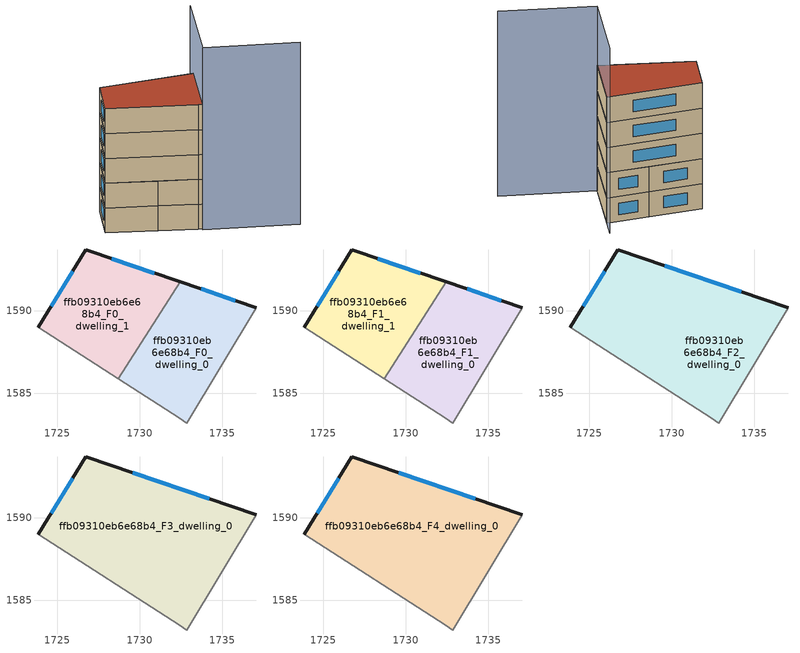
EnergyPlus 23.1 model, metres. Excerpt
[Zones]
ffb09310eb6e68b4_F0_dwelling_0
 floor ground (EU_floor_Construction): 1737.04,1590.2 1732.84,1583.19 1732.44,1583.49 1728.7,1585.88 1732.46,1591.75 z0
 wall outside (EU_wall_Construction): 1737.04,1590.2 1732.46,1591.75 z0:3
 wall adiabatic (EU_wall_Construction): 1728.7,1585.88 1732.44,1583.49 1732.84,1583.19 1737.04,1590.2 z0:3
 wall to ffb09310eb6e68b4_F0_dwelling_1 (EU_wall_Construction): 1732.46,1591.75 1728.7,1585.88 z0:3
 window (EU_Window_Construction): 1735.78,1590.63 1733.72,1591.33 z0.83:2.17
ffb09310eb6e68b4_F0_dwelling_1
 floor ground (EU_floor_Construction): 1732.46,1591.75 1728.7,1585.88 1723.83,1589 1726.74,1593.7 z0
 wall outside (EU_wall_Construction): 1732.46,1591.75 1726.74,1593.7 1723.83,1589 z0:3
 wall adiabatic (EU_wall_Construction): 1723.83,1589 1728.7,1585.88 z0:3
 window (EU_Window_Construction): 1730.88,1592.29 1728.31,1593.16 / 1725.94,1592.41 1724.63,1590.29 z0.83:2.17
ffb09310eb6e68b4_F1_dwelling_0
 floor to ffb09310eb6e68b4_F0_dwelling_0 (EU_floor_Construction): 1737.04,1590.2 1732.84,1583.19 1732.44,1583.49 1728.7,1585.88 1732.46,1591.75 z3
 wall outside (EU_wall_Construction): 1737.04,1590.2 1732.46,1591.75 z3:6
 wall adiabatic (EU_wall_Construction): 1728.7,1585.88 1732.44,1583.49 1732.84,1583.19 1737.04,1590.2 z3:6
 wall to ffb09310eb6e68b4_F1_dwelling_1 (EU_wall_Construction): 1732.46,1591.75 1728.7,1585.88 z3:6
 window (EU_Window_Construction): 1735.78,1590.63 1733.72,1591.33 z3.83:5.17
ffb09310eb6e68b4_F1_dwelling_1
 floor to ffb09310eb6e68b4_F0_dwelling_1 (EU_floor_Construction): 1732.46,1591.75 1728.7,1585.88 1723.83,1589 1726.74,1593.7 z3
 wall outside (EU_wall_Construction): 1732.46,1591.75 1726.74,1593.7 1723.83,1589 z3:6
 wall adiabatic (EU_wall_Construction): 1723.83,1589 1728.7,1585.88 z3:6
 window (EU_Window_Construction): 1730.88,1592.29 1728.31,1593.16 / 1725.94,1592.41 1724.63,1590.29 z3.83:5.17
ffb09310eb6e68b4_F2_dwelling_0
 floor to ffb09310eb6e68b4_F1_dwelling_0 (EU_floor_Construction): 1737.04,1590.2 1732.84,1583.19 1732.44,1583.49 1728.7,1585.88 1732.46,1591.75 z6
 floor to ffb09310eb6e68b4_F1_dwelling_1 (EU_floor_Construction): 1732.46,1591.75 1728.7,1585.88 1723.83,1589 1726.74,1593.7 z6
 wall outside (EU_wall_Construction): 1737.04,1590.2 1726.74,1593.7 1723.83,1589 z6:9
 wall adiabatic (EU_wall_Construction): 1723.83,1589 1732.44,1583.49 1732.84,1583.19 1737.04,1590.2 z6:9
 window (EU_Window_Construction): 1734.21,1591.16 1729.57,1592.74 / 1725.94,1592.41 1724.63,1590.29 z6.83:8.17
ffb09310eb6e68b4_F3_dwelling_0
 floor to ffb09310eb6e68b4_F2_dwelling_0 (EU_floor_Construction): 1737.04,1590.2 1732.84,1583.19 1732.44,1583.49 1723.83,1589 1726.74,1593.7 z9
 wall outside (EU_wall_Construction): 1737.04,1590.2 1726.74,1593.7 1723.83,1589 z9:12
 wall adiabatic (EU_wall_Construction): 1723.83,1589 1732.44,1583.49 1732.84,1583.19 1737.04,1590.2 z9:12
 window (EU_Window_Construction): 1734.21,1591.16 1729.57,1592.74 / 1725.94,1592.41 1724.63,1590.29 z9.83:11.17
ffb09310eb6e68b4_F4_dwelling_0
 floor to ffb09310eb6e68b4_F3_dwelling_0 (EU_floor_Construction): 1737.04,1590.2 1732.84,1583.19 1732.44,1583.49 1723.83,1589 1726.74,1593.7 z12
 wall outside (EU_wall_Construction): 1737.04,1590.2 1726.74,1593.7 1723.83,1589 z12:15
 wall adiabatic (EU_wall_Construction): 1723.83,1589 1732.44,1583.49 1732.84,1583.19 1737.04,1590.2 z12:15
 window (EU_Window_Construction): 1734.21,1591.16 1729.57,1592.74 / 1725.94,1592.41 1724.63,1590.29 z12.83:14.17
 roof outside (EU_roof_Construction): 1732.84,1583.19 1737.04,1590.2 1726.74,1593.7 1723.83,1589 1732.44,1583.49 z15
shading: 1741.94,1577.48 1732.72,1583.1 / 1732.72,1583.1 1738.33,1592.31 z0:22
[Building]
EU S2 Campaign: North Axis=0; Terrain=City; Solar Distribution=FullExterior
[Site:Location]
Lyon-Bron: Latitude=45.75; Longitude=5; Time Zone=1; Elevation=198
[SizingPeriod:WeatherFileDays]
AnnualSizingPeriod: Begin Month=1; Begin Day of Month=1; End Month=12; End Day of Month=31; Day of Week for Start Day=Monday; Use Weather File Daylight Saving Period=No; Use Weather File Rain and Snow Indicators=No
[MATERIAL]
EU_InternalMass_Material: Roughness=MediumRough; Thickness=0.1; Conductivity=1; Density=1800; Specific Heat=900; Thermal Absorptance=0.9; Solar Absorptance=0.7; Visible Absorptance=0.7
[MATERIAL:NOMASS] Roughness=MediumRough; Thermal Absorptance=0.9; Solar Absorptance=0.7; Visible Absorptance=0.7
Name | Thermal Resistance
EU_wall_NoMass | 0.87146
EU_roof_NoMass | 0.842276
EU_floor_NoMass | 0.496999
[WINDOWMATERIAL:SIMPLEGLAZINGSYSTEM]
EU_Window_SimpleGlazing: UFactor=2.2525; Solar Heat Gain Coefficient=0.76; Visible Transmittance=0.76
[CONSTRUCTION]
EU_wall_Construction: EU_wall_NoMass
EU_roof_Construction: EU_roof_NoMass
EU_floor_Construction: EU_floor_NoMass
EU_Window_Construction: EU_Window_SimpleGlazing
EU_InternalMass_Construction: EU_InternalMass_Material
[ZONE] Type=1; Multiplier=1; Ceiling Height=autocalculate; Floor Area=autocalculate; Part of Total Floor Area=Yes
Name | Volume
ffb09310eb6e68b4_F0_dwelling_0; ffb09310eb6e68b4_F1_dwelling_0; ffb09310eb6e68b4_F1_dwelling_1 | 109.31
ffb09310eb6e68b4_F2_dwelling_0; ffb09310eb6e68b4_F3_dwelling_0; ffb09310eb6e68b4_F4_dwelling_0 | 218.608
ffb09310eb6e68b4_F0_dwelling_1 | 109.309
[INTERNALMASS] Construction=EU_InternalMass_Construction
Name | Zone or ZoneList | Surface Area
ffb09310eb6e68b4_F0_dwelling_0_EU_InternalMass | ffb09310eb6e68b4_F0_dwelling_0 | 36.4357
ffb09310eb6e68b4_F0_dwelling_1_EU_InternalMass | ffb09310eb6e68b4_F0_dwelling_1 | 36.4366
ffb09310eb6e68b4_F1_dwelling_0_EU_InternalMass | ffb09310eb6e68b4_F1_dwelling_0 | 36.4357
ffb09310eb6e68b4_F1_dwelling_1_EU_InternalMass | ffb09310eb6e68b4_F1_dwelling_1 | 36.4366
ffb09310eb6e68b4_F2_dwelling_0_EU_InternalMass | ffb09310eb6e68b4_F2_dwelling_0 | 72.8697
ffb09310eb6e68b4_F3_dwelling_0_EU_InternalMass | ffb09310eb6e68b4_F3_dwelling_0 | 72.8697
ffb09310eb6e68b4_F4_dwelling_0_EU_InternalMass | ffb09310eb6e68b4_F4_dwelling_0 | 72.8697
[OTHEREQUIPMENT] Fuel Type=Electricity; Design Level Calculation Method=Watts/Area; Power per Zone Floor Area=1; Fraction Latent=0; Fraction Radiant=0; Fraction Lost=0; Carbon Dioxide Generation Rate=0; EndUse Subcategory=EU_Step8_InternalGains
Name | Zone or ZoneList or Space or SpaceList | Schedule
EU_Step8_InternalGain_ffb09310eb6e68b4_F0_dwelling_0_f000 | ffb09310eb6e68b4_F0_dwelling_0 | EU_Step8_GainSchedule_ffb09310eb6e68b4_F0_dwelling_0_f000
EU_Step8_InternalGain_ffb09310eb6e68b4_F0_dwelling_1_f000 | ffb09310eb6e68b4_F0_dwelling_1 | EU_Step8_GainSchedule_ffb09310eb6e68b4_F0_dwelling_1_f000
EU_Step8_InternalGain_ffb09310eb6e68b4_F1_dwelling_0_f000 | ffb09310eb6e68b4_F1_dwelling_0 | EU_Step8_GainSchedule_ffb09310eb6e68b4_F1_dwelling_0_f000
EU_Step8_InternalGain_ffb09310eb6e68b4_F1_dwelling_1_f000 | ffb09310eb6e68b4_F1_dwelling_1 | EU_Step8_GainSchedule_ffb09310eb6e68b4_F1_dwelling_1_f000
EU_Step8_InternalGain_ffb09310eb6e68b4_F2_dwelling_0_f000 | ffb09310eb6e68b4_F2_dwelling_0 | EU_Step8_GainSchedule_ffb09310eb6e68b4_F2_dwelling_0_f000
EU_Step8_InternalGain_ffb09310eb6e68b4_F3_dwelling_0_f000 | ffb09310eb6e68b4_F3_dwelling_0 | EU_Step8_GainSchedule_ffb09310eb6e68b4_F3_dwelling_0_f000
EU_Step8_InternalGain_ffb09310eb6e68b4_F4_dwelling_0_f000 | ffb09310eb6e68b4_F4_dwelling_0 | EU_Step8_GainSchedule_ffb09310eb6e68b4_F4_dwelling_0_f000
[ZONEVENTILATION:DESIGNFLOWRATE] Schedule=EU_AlwaysOn; Design Flow Rate Calculation Method=AirChanges/Hour; Air Changes per Hour=0.425; Ventilation Type=Natural; Fan Pressure Rise=0; Fan Total Efficiency=1; Constant Term Coefficient=1; Temperature Term Coefficient=0; Velocity Term Coefficient=0; Velocity Squared Term Coefficient=0; Minimum Indoor Temperature=-100; Maximum Indoor Temperature=100; Delta Temperature=-100; Minimum Outdoor Temperature=-100; Maximum Outdoor Temperature=100; Maximum Wind Speed=40
Name | Zone or ZoneList or Space or SpaceList
EU_ConstantAir_ffb09310eb6e68b4_F0_dwelling_0 | ffb09310eb6e68b4_F0_dwelling_0
EU_ConstantAir_ffb09310eb6e68b4_F0_dwelling_1 | ffb09310eb6e68b4_F0_dwelling_1
EU_ConstantAir_ffb09310eb6e68b4_F1_dwelling_0 | ffb09310eb6e68b4_F1_dwelling_0
EU_ConstantAir_ffb09310eb6e68b4_F1_dwelling_1 | ffb09310eb6e68b4_F1_dwelling_1
EU_ConstantAir_ffb09310eb6e68b4_F2_dwelling_0 | ffb09310eb6e68b4_F2_dwelling_0
EU_ConstantAir_ffb09310eb6e68b4_F3_dwelling_0 | ffb09310eb6e68b4_F3_dwelling_0
EU_ConstantAir_ffb09310eb6e68b4_F4_dwelling_0 | ffb09310eb6e68b4_F4_dwelling_0
[HVACTEMPLATE:THERMOSTAT] Constant Heating Setpoint=20; Constant Cooling Setpoint=50
EU_HeatOnly_ffb09310eb6e68b4_F0_dwelling_0; EU_HeatOnly_ffb09310eb6e68b4_F0_dwelling_1; EU_HeatOnly_ffb09310eb6e68b4_F1_dwelling_0; EU_HeatOnly_ffb09310eb6e68b4_F1_dwelling_1; EU_HeatOnly_ffb09310eb6e68b4_F2_dwelling_0; EU_HeatOnly_ffb09310eb6e68b4_F3_dwelling_0; EU_HeatOnly_ffb09310eb6e68b4_F4_dwelling_0
[HVACTEMPLATE:ZONE:IDEALLOADSAIRSYSTEM] System Availability Schedule=EU_AlwaysOn; Maximum Heating Supply Air Temperature=50; Minimum Cooling Supply Air Temperature=13; Maximum Heating Supply Air Humidity Ratio=0.0156; Minimum Cooling Supply Air Humidity Ratio=0.0077; Heating Limit=NoLimit; Cooling Limit=NoLimit; Heating Availability Schedule=EU_AlwaysOn; Cooling Availability Schedule=EU_CoolingOff; Dehumidification Control Type=ConstantSensibleHeatRatio; Cooling Sensible Heat Ratio=0.7; Dehumidification Setpoint=60; Humidification Control Type=None; Humidification Setpoint=30; Outdoor Air Method=None; Outdoor Air Flow Rate per Person=0.00944; Outdoor Air Flow Rate per Zone Floor Area=0; Outdoor Air Flow Rate per Zone=0; Demand Controlled Ventilation Type=None; Outdoor Air Economizer Type=NoEconomizer; Heat Recovery Type=None; Sensible Heat Recovery Effectiveness=0.7; Latent Heat Recovery Effectiveness=0.65
Name | Template Thermostat
ffb09310eb6e68b4_F0_dwelling_0 | EU_HeatOnly_ffb09310eb6e68b4_F0_dwelling_0
ffb09310eb6e68b4_F0_dwelling_1 | EU_HeatOnly_ffb09310eb6e68b4_F0_dwelling_1
ffb09310eb6e68b4_F1_dwelling_0 | EU_HeatOnly_ffb09310eb6e68b4_F1_dwelling_0
ffb09310eb6e68b4_F1_dwelling_1 | EU_HeatOnly_ffb09310eb6e68b4_F1_dwelling_1
ffb09310eb6e68b4_F2_dwelling_0 | EU_HeatOnly_ffb09310eb6e68b4_F2_dwelling_0
ffb09310eb6e68b4_F3_dwelling_0 | EU_HeatOnly_ffb09310eb6e68b4_F3_dwelling_0
ffb09310eb6e68b4_F4_dwelling_0 | EU_HeatOnly_ffb09310eb6e68b4_F4_dwelling_0
[SIZING:ZONE] Zone Cooling Design Supply Air Temperature Input Method=SupplyAirTemperature; Zone Cooling Design Supply Air Temperature=13; Zone Heating Design Supply Air Temperature Input Method=SupplyAirTemperature; Zone Heating Design Supply Air Temperature=50; Zone Cooling Design Supply Air Humidity Ratio=0.008; Zone Heating Design Supply Air Humidity Ratio=0.008; Cooling Design Air Flow Method=DesignDay; Cooling Design Air Flow Rate=0; Cooling Minimum Air Flow per Zone Floor Area=0.000762; Cooling Minimum Air Flow=0; Cooling Minimum Air Flow Fraction=0.2; Heating Design Air Flow Method=DesignDay; Heating Design Air Flow Rate=0; Heating Maximum Air Flow per Zone Floor Area=0.002032; Heating Maximum Air Flow=0.141576; Heating Maximum Air Flow Fraction=0.3; Account for Dedicated Outdoor Air System=No; Dedicated Outdoor Air System Control Strategy=NeutralSupplyAir; Dedicated Outdoor Air Low Setpoint Temperature for Design=autosize; Dedicated Outdoor Air High Setpoint Temperature for Design=autosize; Zone Load Sizing Method=Sensible Load Only No Latent Load; Zone Latent Cooling Design Supply Air Humidity Ratio Input Method=HumidityRatioDifference; Zone Cooling Design Supply Air Humidity Ratio Difference=0.005; Zone Latent Heating Design Supply Air Humidity Ratio Input Method=HumidityRatioDifference; Zone Humidification Design Supply Air Humidity Ratio Difference=0.005
ffb09310eb6e68b4_F0_dwelling_0; ffb09310eb6e68b4_F0_dwelling_1; ffb09310eb6e68b4_F1_dwelling_0; ffb09310eb6e68b4_F1_dwelling_1; ffb09310eb6e68b4_F2_dwelling_0; ffb09310eb6e68b4_F3_dwelling_0; ffb09310eb6e68b4_F4_dwelling_0
[SCHEDULE:CONSTANT]
Name | Hourly Value
EU_AlwaysOn | 1
EU_CoolingOff | 0
[SCHEDULE:FILE] Column Number=1; Rows to Skip at Top=0; Number of Hours of Data=8760; Column Separator=Comma; Interpolate to Timestep=No; Minutes per Item=60; Adjust Schedule for Daylight Savings=Yes
Name | File
EU_Step8_GainSchedule_ffb09310eb6e68b4_F0_dwelling_0_f000 | ../../schedules/ffb09310eb6e68b4/ffb09310eb6e68b4_F0_dwelling_0_f000_gain.csv
EU_Step8_GainSchedule_ffb09310eb6e68b4_F0_dwelling_1_f000 | ../../schedules/ffb09310eb6e68b4/ffb09310eb6e68b4_F0_dwelling_1_f000_gain.csv
EU_Step8_GainSchedule_ffb09310eb6e68b4_F1_dwelling_0_f000 | ../../schedules/ffb09310eb6e68b4/ffb09310eb6e68b4_F1_dwelling_0_f000_gain.csv
EU_Step8_GainSchedule_ffb09310eb6e68b4_F1_dwelling_1_f000 | ../../schedules/ffb09310eb6e68b4/ffb09310eb6e68b4_F1_dwelling_1_f000_gain.csv
EU_Step8_GainSchedule_ffb09310eb6e68b4_F2_dwelling_0_f000 | ../../schedules/ffb09310eb6e68b4/ffb09310eb6e68b4_F2_dwelling_0_f000_gain.csv
EU_Step8_GainSchedule_ffb09310eb6e68b4_F3_dwelling_0_f000 | ../../schedules/ffb09310eb6e68b4/ffb09310eb6e68b4_F3_dwelling_0_f000_gain.csv
EU_Step8_GainSchedule_ffb09310eb6e68b4_F4_dwelling_0_f000 | ../../schedules/ffb09310eb6e68b4/ffb09310eb6e68b4_F4_dwelling_0_f000_gain.csv
